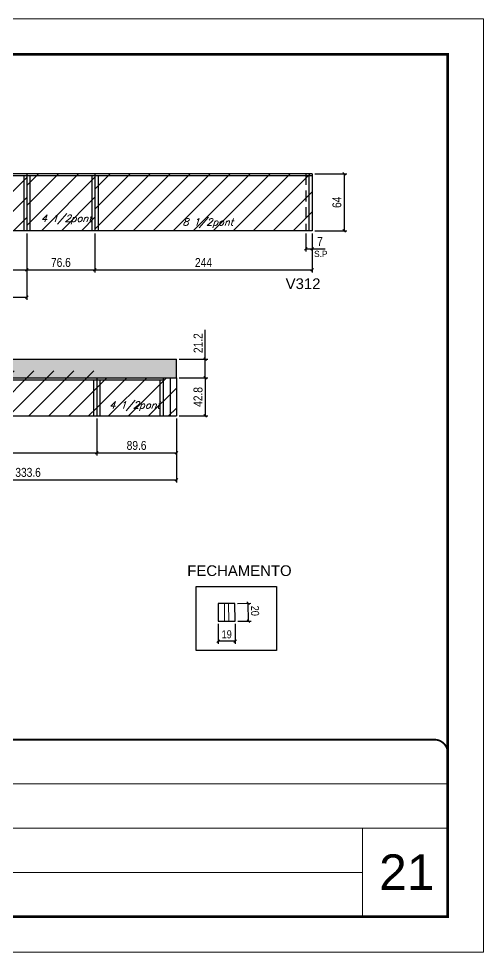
# Model space of a CAD drawing. Extents: x 137137 to 143418, y 10464 to 34486.
# Drawn here: x 138100 to 138622, y 27693 to 28743 of the extents above; entities that cross this region are included whole.
import ezdxf

# ---------------------------------------------------------------- set-up
doc = ezdxf.new("R2010")
doc.units = 0
for name, pattern in [('CONTINUO', [0]), ('DASHED', [0.75, 0.5, -0.25]), ('HIDDEN', [0.375, 0.25, -0.125])]:
    doc.linetypes.add(name, pattern=pattern)
for name, color, linetype in [('5', 5, 'Continuous'), ('COTA', 241, 'Continuous'), ('Painéis', 200, 'Continuous'), ('Reaproveitamento', 251, 'Continuous'), ('SARR_2.2x7', 40, 'Continuous'), ('SARR_3.5x7', 81, 'Continuous'), ('texto', 7, 'Continuous')]:
    doc.layers.add(name, color=color, linetype=linetype)
for name, color, linetype, lineweight in [('CARIMBO', 255, 'Continuous', 9), ('Folhas', 255, 'Continuous', 9), ('Sarr 2.2x7', 40, 'Continuous', 9), ('SARRAFO DE PRESSAO', 251, 'DASHED', 9)]:
    doc.layers.add(name, color=color, linetype=linetype, lineweight=lineweight)
doc.styles.add('ARIAL', font='arial.ttf')
doc.styles.add('COTA TECNICA', font='techl___.ttf', dxfattribs={"height": 10})
doc.styles.add('COTA TECNICA-50', font='techl___.ttf', dxfattribs={"height": 9})
doc.styles.add('Romans', font='romans.shx')
doc.styles.add('ROMAS860', font='ROMAS860.SHX')
doc.styles.get("Standard").update_dxf_attribs({"font": 'arial.ttf'})
doc.dimstyles.new('COTA PAINEL-50', dxfattribs={"dimtxt": 9, "dimasz": 3, "dimexe": 3, "dimexo": 3, "dimgap": 3, "dimtad": 1, "dimdec": 1, "dimzin": 12, "dimdsep": 46, "dimtxsty": 'COTA TECNICA-50', "dimblk1": 'OBLIQUE', "dimblk2": 'OBLIQUE', "dimsah": 1, "dimcen": 0.9, "dimclrd": 4, "dimclre": 4, "dimclrt": 240, "dimadec": 1, "dimazin": 3, "dimtfac": 1, "dimtdec": 1, "dimtmove": 0, "dimatfit": 3, "dimfxl": 1, "dimtolj": 1, "dimtzin": 12, "dimarcsym": 0})
doc.dimstyles.new('PAINEL', dxfattribs={"dimtxt": 10, "dimasz": 3, "dimexe": 3, "dimexo": 3, "dimgap": 3, "dimtad": 1, "dimdec": 1, "dimzin": 12, "dimdsep": 46, "dimtxsty": 'COTA TECNICA', "dimblk1": 'OBLIQUE', "dimblk2": 'OBLIQUE', "dimsah": 1, "dimcen": 0.9, "dimclrd": 4, "dimclre": 4, "dimclrt": 240, "dimadec": 1, "dimazin": 3, "dimtfac": 1, "dimtdec": 1, "dimtmove": 0, "dimatfit": 3, "dimfxl": 1, "dimtolj": 1, "dimtzin": 12, "dimarcsym": 0})
pattern_1 = [(45, (-4768.5, -1118.08), (-11.2253202, 11.2253202), [])]

# ---------------------------------------------------------------- blocks, each defined once
blk = doc.blocks.new('9999999999')
at = {"color": 30, "linetype": 'CONTINUO'}
for p, q in [((98564.6, 34379.6), (99584, 34379.6)), ((98564.6, 34329.8), (99488, 34329.8)), ((99584, 34329.8), (99488, 34329.8)), ((99488, 34329.8), (99488, 34230.2)), ((98564.6, 34280), (99488, 34280))]:
    blk.add_line(p, q, dxfattribs=at)
at = {"color": 30, "linetype": 'CONTINUO', "const_width": 2}
blk.add_lwpolyline([(99584, 34230.2), (99584, 34414.4, 0.414214), (99569, 34429.4), (98229, 34429.4, 0.414214), (98214, 34414.4), (98214, 34245.2, 0.414214), (98229, 34230.2), (99584, 34230.2)], format="xyb", dxfattribs=at)
at = {"layer": 'Folhas'}
blk.add_lwpolyline([(98139, 34190.2), (99624, 34190.2), (99624, 35240.2), (98139, 35240.2)], close=True, dxfattribs=at)
at = {"layer": 'Folhas', "color": 30, "const_width": 3}
blk.add_lwpolyline([(98214, 34230.2), (99584, 34230.2), (99584, 35200.2), (98214, 35200.2)], close=True, dxfattribs=at)
blk = doc.blocks.new('_Oblique')
at = {"color": 0, "linetype": 'ByBlock', "lineweight": -2}
blk.add_line((-0.5, -0.5), (0.5, 0.5), dxfattribs=at)
blk = doc.blocks.new('*D421')
at = {"layer": 'COTA', "color": 4, "lineweight": -2, "ltscale": 25, "transparency": 16777216}
for p, q in [((137865.1, 28501.4), (137865.1, 28457.6)), ((138109.1, 28501.4), (138109.1, 28457.6)), ((137865.1, 28460.6), (138109.1, 28460.6))]:
    blk.add_line(p, q, dxfattribs=at)
at = {"layer": 'Defpoints', "color": 0, "ltscale": 25, "transparency": 16777216}
for p in [(137865.1, 28504.4), (138109.1, 28504.4), (138109.1, 28460.6)]:
    blk.add_point(p, dxfattribs=at)
at = {"layer": 'COTA', "color": 4, "lineweight": -2, "ltscale": 25, "transparency": 16777216, "xscale": 3, "yscale": 3, "zscale": 3, "rotation": 180}
blk.add_blockref('_Oblique', (137865.1, 28460.6), dxfattribs=at)
at = {"layer": 'COTA', "color": 4, "lineweight": -2, "ltscale": 25, "transparency": 16777216, "xscale": 3, "yscale": 3, "zscale": 3}
blk.add_blockref('_Oblique', (138109.1, 28460.6), dxfattribs=at)
at = {"layer": 'COTA', "color": 240, "ltscale": 25, "transparency": 16777216, "insert": (137987.1, 28468.7), "char_height": 10, "attachment_point": 5, "style": 'COTA TECNICA'}
blk.add_mtext('\\A1;244', dxfattribs=at)
blk = doc.blocks.new('*D422')
at = {"layer": 'COTA', "color": 4, "lineweight": -2, "ltscale": 25, "transparency": 16777216}
for p, q in [((138185.7, 28501.4), (138185.7, 28457.6)), ((138429.7, 28501.4), (138429.7, 28457.6)), ((138185.7, 28460.6), (138429.7, 28460.6))]:
    blk.add_line(p, q, dxfattribs=at)
at = {"layer": 'Defpoints', "color": 0, "ltscale": 25, "transparency": 16777216}
for p in [(138185.7, 28504.4), (138429.7, 28504.4), (138429.7, 28460.6)]:
    blk.add_point(p, dxfattribs=at)
at = {"layer": 'COTA', "color": 4, "lineweight": -2, "ltscale": 25, "transparency": 16777216, "xscale": 3, "yscale": 3, "zscale": 3, "rotation": 180}
blk.add_blockref('_Oblique', (138185.7, 28460.6), dxfattribs=at)
at = {"layer": 'COTA', "color": 4, "lineweight": -2, "ltscale": 25, "transparency": 16777216, "xscale": 3, "yscale": 3, "zscale": 3}
blk.add_blockref('_Oblique', (138429.7, 28460.6), dxfattribs=at)
at = {"layer": 'COTA', "color": 240, "ltscale": 25, "transparency": 16777216, "insert": (138307.7, 28468.7), "char_height": 10, "attachment_point": 5, "style": 'COTA TECNICA'}
blk.add_mtext('\\A1;244', dxfattribs=at)
blk = doc.blocks.new('*D423')
at = {"layer": 'COTA', "color": 4, "lineweight": -2, "ltscale": 25, "transparency": 16777216}
for p, q in [((138109.1, 28501.4), (138109.1, 28457.6)), ((138185.7, 28501.4), (138185.7, 28457.6)), ((138109.1, 28460.6), (138185.7, 28460.6))]:
    blk.add_line(p, q, dxfattribs=at)
at = {"layer": 'Defpoints', "color": 0, "ltscale": 25, "transparency": 16777216}
for p in [(138109.1, 28504.4), (138185.7, 28504.4), (138185.7, 28460.6)]:
    blk.add_point(p, dxfattribs=at)
at = {"layer": 'COTA', "color": 4, "lineweight": -2, "ltscale": 25, "transparency": 16777216, "xscale": 3, "yscale": 3, "zscale": 3, "rotation": 180}
blk.add_blockref('_Oblique', (138109.1, 28460.6), dxfattribs=at)
at = {"layer": 'COTA', "color": 4, "lineweight": -2, "ltscale": 25, "transparency": 16777216, "xscale": 3, "yscale": 3, "zscale": 3}
blk.add_blockref('_Oblique', (138185.7, 28460.6), dxfattribs=at)
at = {"layer": 'COTA', "color": 240, "ltscale": 25, "transparency": 16777216, "insert": (138147.4, 28468.7), "char_height": 10, "attachment_point": 5, "style": 'COTA TECNICA'}
blk.add_mtext('\\A1;76.6', dxfattribs=at)
blk = doc.blocks.new('*D424')
at = {"layer": 'COTA', "color": 4, "lineweight": -2, "ltscale": 25, "transparency": 16777216}
for p, q in [((138432.7, 28568.4), (138468.8, 28568.4)), ((138465.8, 28568.4), (138465.8, 28504.4)), ((138432.7, 28504.4), (138468.8, 28504.4))]:
    blk.add_line(p, q, dxfattribs=at)
at = {"layer": 'Defpoints', "color": 0, "ltscale": 25, "transparency": 16777216}
for p in [(138429.7, 28568.4), (138429.7, 28504.4), (138465.8, 28504.4)]:
    blk.add_point(p, dxfattribs=at)
at = {"layer": 'COTA', "color": 4, "lineweight": -2, "ltscale": 25, "transparency": 16777216, "xscale": 3, "yscale": 3, "zscale": 3}
for p, rotation in [((138465.8, 28568.4), 90), ((138465.8, 28504.4), 270)]:
    blk.add_blockref('_Oblique', p, dxfattribs=dict(at, rotation=rotation))
at = {"layer": 'COTA', "color": 240, "ltscale": 25, "transparency": 16777216, "insert": (138457.7, 28536.4), "char_height": 10, "attachment_point": 5, "rotation": 90, "style": 'COTA TECNICA'}
blk.add_mtext('\\A1;64', dxfattribs=at)
blk = doc.blocks.new('*D425')
at = {"layer": 'COTA', "color": 4, "lineweight": -2, "ltscale": 25, "transparency": 16777216}
for p, q in [((137865.1, 28501.4), (137865.1, 28426.7)), ((138109.1, 28501.4), (138109.1, 28426.7)), ((137865.1, 28429.7), (138109.1, 28429.7))]:
    blk.add_line(p, q, dxfattribs=at)
at = {"layer": 'Defpoints', "color": 0, "ltscale": 25, "transparency": 16777216}
for p in [(137865.1, 28504.4), (138109.1, 28504.4), (138109.1, 28429.7)]:
    blk.add_point(p, dxfattribs=at)
at = {"layer": 'COTA', "color": 4, "lineweight": -2, "ltscale": 25, "transparency": 16777216, "xscale": 3, "yscale": 3, "zscale": 3, "rotation": 180}
blk.add_blockref('_Oblique', (137865.1, 28429.7), dxfattribs=at)
at = {"layer": 'COTA', "color": 4, "lineweight": -2, "ltscale": 25, "transparency": 16777216, "xscale": 3, "yscale": 3, "zscale": 3}
blk.add_blockref('_Oblique', (138109.1, 28429.7), dxfattribs=at)
at = {"layer": 'COTA', "color": 240, "ltscale": 25, "transparency": 16777216, "insert": (137987.1, 28437.7), "char_height": 10, "attachment_point": 5, "style": 'COTA TECNICA'}
blk.add_mtext('\\A1;4X', dxfattribs=at)
blk = doc.blocks.new('*D426')
at = {"layer": 'COTA', "color": 4, "lineweight": -2, "ltscale": 25, "transparency": 16777216}
for p, q in [((138422.7, 28501.4), (138422.7, 28481.1)), ((138429.7, 28501.4), (138429.7, 28481.1)), ((138422.7, 28484.1), (138429.7, 28484.1)), ((138429.7, 28484.1), (138444.4, 28484.1))]:
    blk.add_line(p, q, dxfattribs=at)
at = {"layer": 'Defpoints', "color": 0, "ltscale": 25, "transparency": 16777216}
for p in [(138422.7, 28504.4), (138429.7, 28504.4), (138429.7, 28484.1)]:
    blk.add_point(p, dxfattribs=at)
at = {"layer": 'COTA', "color": 4, "lineweight": -2, "ltscale": 25, "transparency": 16777216, "xscale": 3, "yscale": 3, "zscale": 3, "rotation": 180}
blk.add_blockref('_Oblique', (138422.7, 28484.1), dxfattribs=at)
at = {"layer": 'COTA', "color": 4, "lineweight": -2, "ltscale": 25, "transparency": 16777216, "xscale": 3, "yscale": 3, "zscale": 3}
blk.add_blockref('_Oblique', (138429.7, 28484.1), dxfattribs=at)
at = {"layer": 'COTA', "color": 240, "ltscale": 25, "transparency": 16777216, "insert": (138438.6, 28492.2), "char_height": 10, "attachment_point": 5, "style": 'COTA TECNICA'}
blk.add_mtext('\\A1;7', dxfattribs=at)
blk = doc.blocks.new('*D430')
at = {"layer": 'COTA', "color": 4, "lineweight": -2, "ltscale": 25, "transparency": 16777216}
for p, q in [((137943.7, 28293.1), (137943.7, 28251.8)), ((138187.7, 28293.1), (138187.7, 28251.8)), ((137943.7, 28254.8), (138187.7, 28254.8))]:
    blk.add_line(p, q, dxfattribs=at)
at = {"layer": 'Defpoints', "color": 0, "ltscale": 25, "transparency": 16777216}
for p in [(137943.7, 28296.1), (138187.7, 28296.1), (138187.7, 28254.8)]:
    blk.add_point(p, dxfattribs=at)
at = {"layer": 'COTA', "color": 4, "lineweight": -2, "ltscale": 25, "transparency": 16777216, "xscale": 3, "yscale": 3, "zscale": 3, "rotation": 180}
blk.add_blockref('_Oblique', (137943.7, 28254.8), dxfattribs=at)
at = {"layer": 'COTA', "color": 4, "lineweight": -2, "ltscale": 25, "transparency": 16777216, "xscale": 3, "yscale": 3, "zscale": 3}
blk.add_blockref('_Oblique', (138187.7, 28254.8), dxfattribs=at)
at = {"layer": 'COTA', "color": 240, "ltscale": 25, "transparency": 16777216, "insert": (138065.7, 28262.9), "char_height": 10, "attachment_point": 5, "style": 'COTA TECNICA'}
blk.add_mtext('\\A1;244', dxfattribs=at)
blk = doc.blocks.new('*D431')
at = {"layer": 'COTA', "color": 4, "lineweight": -2, "ltscale": 25, "transparency": 16777216}
for p, q in [((138187.7, 28293.1), (138187.7, 28251.8)), ((138277.2, 28293.1), (138277.2, 28251.8)), ((138187.7, 28254.8), (138277.2, 28254.8))]:
    blk.add_line(p, q, dxfattribs=at)
at = {"layer": 'Defpoints', "color": 0, "ltscale": 25, "transparency": 16777216}
for p in [(138187.7, 28296.1), (138277.2, 28296.1), (138277.2, 28254.8)]:
    blk.add_point(p, dxfattribs=at)
at = {"layer": 'COTA', "color": 4, "lineweight": -2, "ltscale": 25, "transparency": 16777216, "xscale": 3, "yscale": 3, "zscale": 3, "rotation": 180}
blk.add_blockref('_Oblique', (138187.7, 28254.8), dxfattribs=at)
at = {"layer": 'COTA', "color": 4, "lineweight": -2, "ltscale": 25, "transparency": 16777216, "xscale": 3, "yscale": 3, "zscale": 3}
blk.add_blockref('_Oblique', (138277.2, 28254.8), dxfattribs=at)
at = {"layer": 'COTA', "color": 240, "ltscale": 25, "transparency": 16777216, "insert": (138232.5, 28262.9), "char_height": 10, "attachment_point": 5, "style": 'COTA TECNICA'}
blk.add_mtext('\\A1;89.6', dxfattribs=at)
blk = doc.blocks.new('*D438')
at = {"layer": 'COTA', "color": 4, "lineweight": -2, "ltscale": 25, "transparency": 16777216}
for p, q in [((138280.2, 28338.9), (138312.7, 28338.9)), ((138309.7, 28338.9), (138309.7, 28296.1)), ((138280.2, 28296.1), (138312.7, 28296.1))]:
    blk.add_line(p, q, dxfattribs=at)
at = {"layer": 'Defpoints', "color": 0, "ltscale": 25, "transparency": 16777216}
for p in [(138277.2, 28338.9), (138277.2, 28296.1), (138309.7, 28296.1)]:
    blk.add_point(p, dxfattribs=at)
at = {"layer": 'COTA', "color": 4, "lineweight": -2, "ltscale": 25, "transparency": 16777216, "xscale": 3, "yscale": 3, "zscale": 3}
for p, rotation in [((138309.7, 28338.9), 90), ((138309.7, 28296.1), 270)]:
    blk.add_blockref('_Oblique', p, dxfattribs=dict(at, rotation=rotation))
at = {"layer": 'COTA', "color": 240, "ltscale": 25, "transparency": 16777216, "insert": (138301.6, 28317.5), "char_height": 10, "attachment_point": 5, "rotation": 90, "style": 'COTA TECNICA'}
blk.add_mtext('\\A1;42.8', dxfattribs=at)
blk = doc.blocks.new('*D439')
at = {"layer": 'COTA', "color": 4, "lineweight": -2, "ltscale": 25, "transparency": 16777216}
for p, q in [((138309.7, 28360.1), (138309.7, 28392.9)), ((138280.2, 28360.1), (138312.7, 28360.1)), ((138309.7, 28338.9), (138309.7, 28360.1)), ((138280.2, 28338.9), (138312.7, 28338.9))]:
    blk.add_line(p, q, dxfattribs=at)
at = {"layer": 'Defpoints', "color": 0, "ltscale": 25, "transparency": 16777216}
for p in [(138277.2, 28360.1), (138309.7, 28360.1), (138277.2, 28338.9)]:
    blk.add_point(p, dxfattribs=at)
at = {"layer": 'COTA', "color": 4, "lineweight": -2, "ltscale": 25, "transparency": 16777216, "xscale": 3, "yscale": 3, "zscale": 3}
for p, rotation in [((138309.7, 28360.1), 90), ((138309.7, 28338.9), 270)]:
    blk.add_blockref('_Oblique', p, dxfattribs=dict(at, rotation=rotation))
at = {"layer": 'COTA', "color": 240, "ltscale": 25, "transparency": 16777216, "insert": (138301.6, 28378), "char_height": 10, "attachment_point": 5, "rotation": 90, "style": 'COTA TECNICA'}
blk.add_mtext('\\A1;21.2', dxfattribs=at)
blk = doc.blocks.new('*D458')
at = {"layer": 'COTA', "color": 4, "linetype": 'ByBlock', "lineweight": -2, "transparency": 16777216}
for p, q in [((138345.9, 28085.3), (138360.9, 28085.5)), ((138358.2, 28065.5), (138357.9, 28085.5)), ((138346.3, 28065.3), (138361.2, 28065.5))]:
    blk.add_line(p, q, dxfattribs=at)
at = {"layer": 'Defpoints', "color": 0, "linetype": 'ByBlock', "transparency": 16777216}
for p in [(138342.9, 28085.3), (138357.9, 28085.5), (138343.3, 28065.3)]:
    blk.add_point(p, dxfattribs=at)
at = {"layer": 'COTA', "color": 4, "linetype": 'ByBlock', "lineweight": -2, "transparency": 16777216, "xscale": 3, "yscale": 3, "zscale": 3}
for p, rotation in [((138357.9, 28085.5), 90.92642859807512), ((138358.2, 28065.5), 270.9264285980751)]:
    blk.add_blockref('_Oblique', p, dxfattribs=dict(at, rotation=rotation))
at = {"layer": 'COTA', "color": 240, "linetype": 'ByBlock', "transparency": 16777216, "insert": (138365.6, 28077), "char_height": 9, "attachment_point": 5, "rotation": 270.9264, "style": 'COTA TECNICA-50'}
blk.add_mtext('\\A1;20', dxfattribs=at)
blk = doc.blocks.new('*D459')
at = {"layer": 'COTA', "color": 4, "linetype": 'ByBlock', "lineweight": -2, "transparency": 16777216}
for p, q in [((138324.3, 28062.3), (138324.3, 28040)), ((138343.3, 28062.3), (138343.3, 28040)), ((138343.3, 28043), (138324.3, 28043))]:
    blk.add_line(p, q, dxfattribs=at)
at = {"layer": 'Defpoints', "color": 0, "linetype": 'ByBlock', "transparency": 16777216}
for p in [(138324.3, 28065.3), (138343.3, 28065.3), (138324.3, 28043)]:
    blk.add_point(p, dxfattribs=at)
at = {"layer": 'COTA', "color": 4, "linetype": 'ByBlock', "lineweight": -2, "transparency": 16777216, "xscale": 3, "yscale": 3, "zscale": 3, "rotation": 180}
blk.add_blockref('_Oblique', (138324.3, 28043), dxfattribs=at)
at = {"layer": 'COTA', "color": 4, "linetype": 'ByBlock', "lineweight": -2, "transparency": 16777216, "xscale": 3, "yscale": 3, "zscale": 3}
blk.add_blockref('_Oblique', (138343.3, 28043), dxfattribs=at)
at = {"layer": 'COTA', "color": 240, "linetype": 'ByBlock', "transparency": 16777216, "insert": (138333.8, 28050.5), "char_height": 9, "attachment_point": 5, "style": 'COTA TECNICA-50'}
blk.add_mtext('\\A1;19', dxfattribs=at)
blk = doc.blocks.new('*D1387')
at = {"layer": 'COTA', "color": 4, "lineweight": -2, "ltscale": 25, "transparency": 16777216}
for p, q in [((137943.7, 28293.1), (137943.7, 28221.4)), ((138277.2, 28293.1), (138277.2, 28221.4)), ((137943.7, 28224.4), (138277.2, 28224.4))]:
    blk.add_line(p, q, dxfattribs=at)
at = {"layer": 'Defpoints', "color": 0, "ltscale": 25, "transparency": 16777216}
for p in [(137943.7, 28296.1), (138277.2, 28296.1), (138277.2, 28224.4)]:
    blk.add_point(p, dxfattribs=at)
at = {"layer": 'COTA', "color": 4, "lineweight": -2, "ltscale": 25, "transparency": 16777216, "xscale": 3, "yscale": 3, "zscale": 3, "rotation": 180}
blk.add_blockref('_Oblique', (137943.7, 28224.4), dxfattribs=at)
at = {"layer": 'COTA', "color": 4, "lineweight": -2, "ltscale": 25, "transparency": 16777216, "xscale": 3, "yscale": 3, "zscale": 3}
blk.add_blockref('_Oblique', (138277.2, 28224.4), dxfattribs=at)
at = {"layer": 'COTA', "color": 240, "ltscale": 25, "transparency": 16777216, "insert": (138110.5, 28232.6), "char_height": 10, "attachment_point": 5, "style": 'COTA TECNICA'}
blk.add_mtext('\\A1;333.6', dxfattribs=at)

msp = doc.modelspace()

# ---------------------------------------------------------------- hatches: boundary and pattern name
at = {"layer": 'COTA', "linetype": 'ByBlock'}
h = msp.add_hatch(dxfattribs=at)
h.set_pattern_fill('AR-CONC', color=256, scale=0.03)
h.set_pattern_definition([(50, (-3183.5, -1118.0807), (5.46554007, -0.47817257), [0.5715, -6.2865]), (355, (-3183.5, -1118.0807), (-1.05730264, 5.73170536), [0.4572, -5.02921753]), (100.4514447, (-3183.0445, -1118.1205), (4.40823741, 5.25353256), [0.48570026, -5.34270734]), (46.1842, (-3183.5, -1116.557), (8.13237123, -1.26126984), [0.85725, -9.42975]), (96.6355576, (-3182.822, -1116.662), (7.122124, 7.42278374), [0.7285507, -8.01406824]), (351.184151, (-3183.5, -1116.557), (7.122124, 7.42278374), [0.685799, -7.54379196]), (21, (-3182.738, -1116.9377), (4.54843174, -3.06795595), [0.5715, -6.2865]), (326, (-3182.738, -1116.9377), (1.85406085, 5.52563898), [0.4572, -5.0292]), (71.451445, (-3182.359, -1117.1934), (6.40249258, 2.45768307), [0.48570026, -5.34269813]), (37.5, (-3183.5, -1118.0807), (0.092658098, 2.536651166), [0, -4.96824, 0, -5.1054, 0, -5.04825]), (7.5, (-3183.5, -1118.0807), (2.004589875, 3.005417245), [0, -2.91084, 0, -4.85394, 0, -1.92405]), (327.5, (-3185.1993, -1118.0807), (4.067717855, -0.17186232), [0, -1.905, 0, -5.9436, 0, -7.8867]), (317.5, (-3185.9613, -1118.0807), (4.44387544, 0.76279473), [0, -2.4765, 0, -3.94716, 0, -5.6007])])
h.paths.add_polyline_path([(137943.68, 28338.93), (138277.25, 28338.93), (138277.25, 28360.13), (137943.68, 28360.13), (137895.68, 28360.13), (137392.27, 28360.13), (137369.27, 28360.13), (137358.27, 28360.13), (137358.27, 28296.13), (137369.27, 28296.13), (137392.27, 28296.13), (137392.27, 28338.93), (137895.68, 28338.93), (137895.68, 28296.13), (137943.68, 28296.13)])
at = {"layer": 'Reaproveitamento', "linetype": 'ByBlock'}
h = msp.add_hatch(dxfattribs=at)
h.set_pattern_fill('ANSI31', color=256, scale=5)
h.set_pattern_definition([(45, (-3183.5, -1148.575), (-11.2253202, 11.2253202), [])])
h.paths.add_polyline_path([(138109.09, 28504.41), (138109.09, 28568.41), (137865.09, 28568.41), (137865.09, 28504.41)])
h.paths.add_polyline_path([(137865.09, 28504.41), (137865.09, 28568.41), (137621.09, 28568.41), (137621.09, 28504.41)])
h.paths.add_polyline_path([(138429.7, 28504.41), (138429.7, 28568.41), (138185.7, 28568.41), (138185.7, 28504.41)])
at = {"layer": 'Reaproveitamento', "ltscale": 25}
h = msp.add_hatch(dxfattribs=at)
h.set_pattern_fill('ANSI31', color=256, scale=5)
h.set_pattern_definition([(45, (-4768.5, -1148.575), (-11.2253202, 11.2253202), [])])
h.paths.add_polyline_path([(138185.7, 28568.41), (138109.09, 28568.41), (138109.09, 28504.41), (138185.7, 28504.41)])
h = msp.add_hatch(dxfattribs=at)
h.set_pattern_fill('ANSI31', color=256, scale=5)
h.set_pattern_definition(pattern_1)
h.paths.add_polyline_path([(138187.68, 28346.93), (137943.68, 28346.93), (137943.68, 28296.13), (138187.68, 28296.13)])
h.paths.add_polyline_path([(138028.49, 28303.09), (138096.11, 28303.09), (138101.61, 28319.07), (138033.99, 28319.07)], flags=24)
h = msp.add_hatch(dxfattribs=at)
h.set_pattern_fill('ANSI31', color=256, scale=5)
h.set_pattern_definition(pattern_1)
h.paths.add_polyline_path([(138187.68, 28338.93), (138187.68, 28296.13), (138277.25, 28296.13), (138277.25, 28338.93)])
h.paths.add_polyline_path([(138193.71, 28299.11), (138261.33, 28299.11), (138266.83, 28315.08), (138199.21, 28315.08)], flags=24)

# ---------------------------------------------------------------- linework, layer by layer
at = {"linetype": 'ByBlock'}
msp.add_lwpolyline([(138299.29, 28104.35), (138389.69, 28104.35), (138389.69, 28032.42), (138299.29, 28032.42)], close=True, dxfattribs=at)
at = {"layer": 'COTA', "linetype": 'ByBlock'}
for p in [(137943.68, 28360.13), (138277.25, 28338.93)]:
    msp.add_line(p, (138277.25, 28360.13), dxfattribs=at)
at = {"layer": 'Painéis'}
for p, q in [((138429.7, 28568.41), (137621.09, 28568.41)), ((138429.7, 28504.41), (137621.09, 28504.41)), ((137943.68, 28338.93), (138277.25, 28338.93)), ((137943.68, 28296.13), (138277.25, 28296.13))]:
    msp.add_line(p, q, dxfattribs=at)
at = {"layer": 'Painéis', "ltscale": 25}
for p, q in [((138109.09, 28568.41), (138109.09, 28504.41)), ((138185.7, 28568.41), (138185.7, 28504.41)), ((138429.7, 28568.41), (138429.7, 28504.41)), ((138187.68, 28338.93), (138187.68, 28296.13)), ((138277.25, 28338.93), (138277.25, 28296.13))]:
    msp.add_line(p, q, dxfattribs=at)
at = {"layer": 'Painéis', "linetype": 'ByBlock'}
for p, q in [((138324.27, 28085.26), (138324.27, 28065.26)), ((138342.95, 28085.26), (138324.27, 28085.26)), ((138343.27, 28065.26), (138342.95, 28085.26)), ((138324.27, 28065.26), (138343.27, 28065.26))]:
    msp.add_line(p, q, dxfattribs=at)
at = {"layer": 'Sarr 2.2x7', "linetype": 'ByBlock'}
for p, q in [((138331.27, 28085.26), (138331.27, 28065.26)), ((138336.27, 28065.26), (138335.95, 28085.26))]:
    msp.add_line(p, q, dxfattribs=at)
at = {"layer": 'SARR_2.2x7', "linetype": 'Continuous'}
for p, q in [((138109.09, 28566.21), (137865.09, 28566.21)), ((138185.7, 28566.21), (138109.09, 28566.21)), ((138429.7, 28566.21), (138185.7, 28566.21)), ((137958.68, 28336.73), (138187.68, 28336.73)), ((138187.68, 28336.73), (138262.25, 28336.73)), ((138270.25, 28338.93), (138270.25, 28296.13))]:
    msp.add_line(p, q, dxfattribs=at)
at = {"layer": 'SARR_2.2x7', "linetype": 'HIDDEN', "ltscale": 50}
msp.add_line((138422.7, 28568.41), (138422.7, 28504.41), dxfattribs=at)
at = {"layer": 'SARR_3.5x7'}
for p, q in [((138105.59, 28566.21), (138105.59, 28504.41)), ((138112.59, 28566.21), (138112.59, 28504.41)), ((138182.2, 28566.21), (138182.2, 28504.41)), ((138189.2, 28566.21), (138189.2, 28504.41)), ((138426.2, 28566.21), (138426.2, 28504.41)), ((138429.7, 28568.41), (138429.7, 28504.41)), ((138184.18, 28336.73), (138184.18, 28296.13)), ((138191.18, 28336.73), (138191.18, 28296.13)), ((138258.75, 28336.73), (138258.75, 28296.13)), ((138262.25, 28338.93), (138262.25, 28296.13))]:
    msp.add_line(p, q, dxfattribs=at)

# ---------------------------------------------------------------- block references
at = {"layer": 'SARRAFO DE PRESSAO', "color": 6, "linetype": 'ByBlock'}
msp.add_blockref('9999999999', (38998.31, -6497.3), dxfattribs=at)

# ---------------------------------------------------------------- texts
at = {"layer": '5', "linetype": 'Continuous'}
msp.add_text('V312', height=12, rotation=0.00004, dxfattribs=at).set_placement((138400.07, 28438.84))
at = {"layer": '5', "color": 7, "linetype": 'Continuous'}
msp.add_text('FECHAMENTO', height=12, rotation=359.99996, dxfattribs=at).set_placement((138289.46, 28116.12))
at = {"layer": 'CARIMBO', "style": 'ARIAL'}
msp.add_text('21', height=40, dxfattribs=at).set_placement((138505.15, 27763.04))
at = {"layer": 'texto', "color": 2, "char_height": 8, "attachment_point": 5, "style": 'Romans'}
for s, insert in [('{\\Q19;\\C256;4 1/2pont}', (138153.43, 28517.05)), ('{\\Q19;\\C256;8 1/2pont}', (138312.6, 28512.96)), ('{\\Q19;\\C256;4 1/2pont}', (138230.28, 28307.09))]:
    msp.add_mtext(s, dxfattribs=dict(at, insert=insert))
at = {"layer": 'texto', "color": 4, "insert": (138439.59, 28478.3), "char_height": 7, "attachment_point": 5, "style": 'ROMAS860'}
msp.add_mtext('S.P', dxfattribs=at)

# ---------------------------------------------------------------- dimensions: what is measured, and where the dimension line sits
at = {"layer": 'COTA', "ltscale": 25}
for base, p1, p2, picture, middle in [((138465.77, 28504.41), (138429.7, 28568.41), (138429.7, 28504.41), '*D424', (138457.67, 28536.41)), ((138309.66, 28360.13), (138277.25, 28338.93), (138277.25, 28360.13), '*D439', (138301.6, 28377.99)), ((138309.66, 28296.13), (138277.25, 28338.93), (138277.25, 28296.13), '*D438', (138301.56, 28317.53))]:
    dim = msp.add_linear_dim(base=base, p1=p1, p2=p2, angle=90, dimstyle='PAINEL', dxfattribs=at)
    dim.commit()
    dim.dimension.update_dxf_attribs({"geometry": picture, "text_midpoint": middle})
for base, p1, p2, picture, middle in [((138109.09, 28460.59), (137865.09, 28504.41), (138109.09, 28504.41), '*D421', (137987.09, 28468.66)), ((138429.7, 28460.59), (138185.7, 28504.41), (138429.7, 28504.41), '*D422', (138307.7, 28468.66)), ((138277.25, 28254.8), (138187.68, 28296.13), (138277.25, 28296.13), '*D431', (138232.47, 28262.93))]:
    dim = msp.add_linear_dim(base=base, p1=p1, p2=p2, dimstyle='PAINEL', override={"dimtmove": 1}, dxfattribs=at)
    dim.commit()
    dim.dimension.update_dxf_attribs({"geometry": picture, "text_midpoint": middle})
dim = msp.add_linear_dim(base=(138109.09, 28429.65), p1=(137865.09, 28504.41), p2=(138109.09, 28504.41), text='4X', dimstyle='PAINEL', dxfattribs=at)
dim.commit()
dim.dimension.update_dxf_attribs({"geometry": '*D425', "text_midpoint": (137987.09, 28437.73)})
for base, p1, p2, picture, middle in [((138185.7, 28460.59), (138109.09, 28504.41), (138185.7, 28504.41), '*D423', (138147.4, 28468.69)), ((138429.7, 28484.11), (138422.7, 28504.41), (138429.7, 28504.41), '*D426', (138438.57, 28492.18)), ((138187.68, 28254.8), (137943.68, 28296.13), (138187.68, 28296.13), '*D430', (138065.68, 28262.87)), ((138277.25, 28224.38), (137943.68, 28296.13), (138277.25, 28296.13), '*D1387', (138110.47, 28232.6))]:
    dim = msp.add_linear_dim(base=base, p1=p1, p2=p2, dimstyle='PAINEL', dxfattribs=at)
    dim.commit()
    dim.dimension.update_dxf_attribs({"geometry": picture, "text_midpoint": middle})
at = {"layer": 'COTA', "linetype": 'ByBlock'}
dim = msp.add_linear_dim(base=(138357.86, 28085.5), p1=(138343.27, 28065.26), p2=(138342.95, 28085.26), angle=90.92643, dimstyle='COTA PAINEL-50', override={"dimarcsym": 1}, dxfattribs=at)
dim.commit()
dim.dimension.update_dxf_attribs({"geometry": '*D458', "text_midpoint": (138358, 28076.87), "dimtype": 161})
dim = msp.add_aligned_dim(p1=(138343.27, 28065.26), p2=(138324.27, 28065.26), distance=22.3, dimstyle='COTA PAINEL-50', override={"dimarcsym": 1}, dxfattribs=at)
dim.commit()
dim.dimension.update_dxf_attribs({"geometry": '*D459', "text_midpoint": (138333.77, 28050.54)})

doc.saveas('drawing.dxf')
